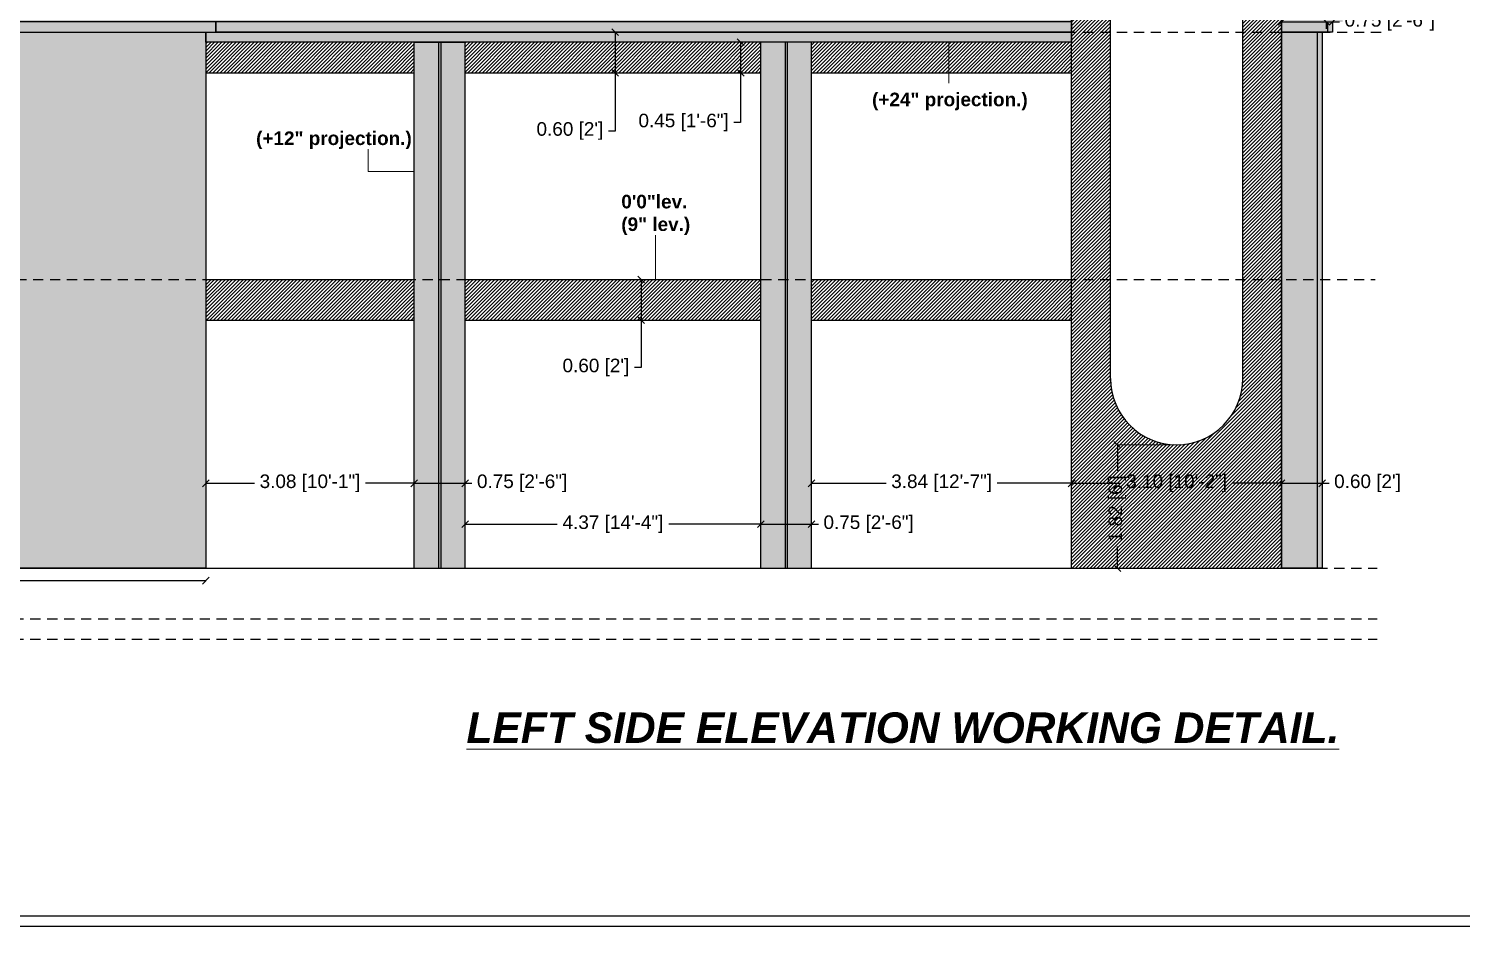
# Model space of a CAD drawing. Header units: metres. Extents: x 0 to 8495, y 0 to 3455.
# Drawn here: x 8321.57 to 8342.72, y 75.72 to 88.97 of the extents above; entities that cross this region are included whole.
import ezdxf

# ---------------------------------------------------------------- set-up
doc = ezdxf.new("R2010")
doc.units = ezdxf.units.M
doc.header["$MEASUREMENT"] = 0
doc.linetypes.add('DASHED', pattern=[0.75, 0.5, -0.25])
doc.layers.get('0').update_dxf_attribs({"lineweight": 18})
doc.layers.add('Columns', color=12, linetype='Continuous', lineweight=25)
doc.styles.add('Annotative', font='arial.ttf')
doc.dimstyles.get("Standard").update_dxf_attribs({"dimtxt": 0.2, "dimasz": 0.1, "dimexe": 0.08, "dimexo": 0.1125, "dimgap": 0.09, "dimtad": 0, "dimtoh": 1, "dimzin": 0, "dimdsep": 46, "dimtxsty": 'Annotative', "dimblk": 'OBLIQUE', "dimcen": 0.09, "dimse1": 1, "dimse2": 1, "dimclrt": 256, "dimadec": 0, "dimazin": 0, "dimtfac": 1, "dimtofl": 0, "dimtmove": 0, "dimatfit": 3, "dimldrblk": 'OBLIQUE', "dimfxl": 1, "dimtolj": 1, "dimtzin": 0, "dimarcsym": 0})

# ---------------------------------------------------------------- blocks, each defined once
blk = doc.blocks.new('_Oblique')
at = {"color": 0, "linetype": 'ByBlock', "lineweight": -2}
blk.add_line((-0.5, -0.5), (0.5, 0.5), dxfattribs=at)
blk = doc.blocks.new('*D359')
at = {"color": 0, "lineweight": -2, "transparency": 16777216}
for p, q in [((8337.643, 82.828), (8337.643, 82.441)), ((8337.643, 81.008), (8337.643, 81.324))]:
    blk.add_line(p, q, dxfattribs=at)
at = {"layer": 'Defpoints', "color": 0, "transparency": 16777216}
for p in [(8338.518, 82.828), (8337.643, 81.008), (8338.518, 81.008)]:
    blk.add_point(p, dxfattribs=at)
at = {"color": 0, "lineweight": -2, "transparency": 16777216, "xscale": 0.1, "yscale": 0.1, "zscale": 0.1}
for p, rotation in [((8337.643, 82.828), 90), ((8337.643, 81.008), 270)]:
    blk.add_blockref('_Oblique', p, dxfattribs=dict(at, rotation=rotation))
at = {"transparency": 16777216, "insert": (8337.643, 81.882), "char_height": 0.2, "attachment_point": 5, "rotation": 90, "style": 'Annotative'}
blk.add_mtext("\\A1;1.82 [6']", dxfattribs=at)
blk = doc.blocks.new('*D368')
at = {"color": 0, "lineweight": -2, "transparency": 16777216}
for p, q in [((8312.308, 80.822), (8317.533, 80.822)), ((8324.186, 80.822), (8318.961, 80.822))]:
    blk.add_line(p, q, dxfattribs=at)
at = {"layer": 'Defpoints', "color": 0, "transparency": 16777216}
for p in [(8312.308, 81.008), (8324.186, 81.008), (8324.186, 80.822)]:
    blk.add_point(p, dxfattribs=at)
at = {"color": 0, "lineweight": -2, "transparency": 16777216, "xscale": 0.1, "yscale": 0.1, "zscale": 0.1, "rotation": 180}
blk.add_blockref('_Oblique', (8312.308, 80.822), dxfattribs=at)
at = {"color": 0, "lineweight": -2, "transparency": 16777216, "xscale": 0.1, "yscale": 0.1, "zscale": 0.1}
blk.add_blockref('_Oblique', (8324.186, 80.822), dxfattribs=at)
at = {"transparency": 16777216, "insert": (8318.247, 80.822), "char_height": 0.2, "attachment_point": 5, "style": 'Annotative'}
blk.add_mtext("\\A1;11.88 [39']", dxfattribs=at)
blk = doc.blocks.new('*D369')
at = {"color": 0, "lineweight": -2, "transparency": 16777216}
for p, q in [((8324.186, 82.259), (8324.906, 82.259)), ((8327.264, 82.259), (8326.545, 82.259))]:
    blk.add_line(p, q, dxfattribs=at)
at = {"layer": 'Defpoints', "color": 0, "transparency": 16777216}
for p in [(8327.264, 82.259), (8324.186, 81.008), (8327.264, 81.008)]:
    blk.add_point(p, dxfattribs=at)
at = {"color": 0, "lineweight": -2, "transparency": 16777216, "xscale": 0.1, "yscale": 0.1, "zscale": 0.1, "rotation": 180}
blk.add_blockref('_Oblique', (8324.186, 82.259), dxfattribs=at)
at = {"color": 0, "lineweight": -2, "transparency": 16777216, "xscale": 0.1, "yscale": 0.1, "zscale": 0.1}
blk.add_blockref('_Oblique', (8327.264, 82.259), dxfattribs=at)
at = {"transparency": 16777216, "insert": (8325.725, 82.259), "char_height": 0.2, "attachment_point": 5, "style": 'Annotative'}
blk.add_mtext('\\A1;3.08 [10\'-1"]', dxfattribs=at)
blk = doc.blocks.new('*D370')
at = {"color": 0, "lineweight": -2, "transparency": 16777216}
for p, q in [((8327.264, 82.259), (8328.014, 82.259)), ((8328.014, 82.259), (8328.114, 82.259))]:
    blk.add_line(p, q, dxfattribs=at)
at = {"layer": 'Defpoints', "color": 0, "transparency": 16777216}
for p in [(8328.014, 82.259), (8327.264, 81.008), (8328.014, 81.008)]:
    blk.add_point(p, dxfattribs=at)
at = {"color": 0, "lineweight": -2, "transparency": 16777216, "xscale": 0.1, "yscale": 0.1, "zscale": 0.1, "rotation": 180}
blk.add_blockref('_Oblique', (8327.264, 82.259), dxfattribs=at)
at = {"color": 0, "lineweight": -2, "transparency": 16777216, "xscale": 0.1, "yscale": 0.1, "zscale": 0.1}
blk.add_blockref('_Oblique', (8328.014, 82.259), dxfattribs=at)
at = {"transparency": 16777216, "insert": (8328.856, 82.259), "char_height": 0.2, "attachment_point": 5, "style": 'Annotative'}
blk.add_mtext('\\A1;0.75 [2\'-6"]', dxfattribs=at)
blk = doc.blocks.new('*D371')
at = {"color": 0, "lineweight": -2, "transparency": 16777216}
for p, q in [((8328.014, 81.655), (8329.374, 81.655)), ((8332.379, 81.655), (8331.02, 81.655))]:
    blk.add_line(p, q, dxfattribs=at)
at = {"layer": 'Defpoints', "color": 0, "transparency": 16777216}
for p in [(8332.379, 81.655), (8328.014, 81.008), (8332.379, 81.008)]:
    blk.add_point(p, dxfattribs=at)
at = {"color": 0, "lineweight": -2, "transparency": 16777216, "xscale": 0.1, "yscale": 0.1, "zscale": 0.1, "rotation": 180}
blk.add_blockref('_Oblique', (8328.014, 81.655), dxfattribs=at)
at = {"color": 0, "lineweight": -2, "transparency": 16777216, "xscale": 0.1, "yscale": 0.1, "zscale": 0.1}
blk.add_blockref('_Oblique', (8332.379, 81.655), dxfattribs=at)
at = {"transparency": 16777216, "insert": (8330.197, 81.655), "char_height": 0.2, "attachment_point": 5, "style": 'Annotative'}
blk.add_mtext('\\A1;4.37 [14\'-4"]', dxfattribs=at)
blk = doc.blocks.new('*D372')
at = {"color": 0, "lineweight": -2, "transparency": 16777216}
for p, q in [((8332.379, 81.655), (8333.129, 81.655)), ((8333.129, 81.655), (8333.229, 81.655))]:
    blk.add_line(p, q, dxfattribs=at)
at = {"layer": 'Defpoints', "color": 0, "transparency": 16777216}
for p in [(8333.129, 81.655), (8332.379, 81.008), (8333.129, 81.008)]:
    blk.add_point(p, dxfattribs=at)
at = {"color": 0, "lineweight": -2, "transparency": 16777216, "xscale": 0.1, "yscale": 0.1, "zscale": 0.1, "rotation": 180}
blk.add_blockref('_Oblique', (8332.379, 81.655), dxfattribs=at)
at = {"color": 0, "lineweight": -2, "transparency": 16777216, "xscale": 0.1, "yscale": 0.1, "zscale": 0.1}
blk.add_blockref('_Oblique', (8333.129, 81.655), dxfattribs=at)
at = {"transparency": 16777216, "insert": (8333.971, 81.655), "char_height": 0.2, "attachment_point": 5, "style": 'Annotative'}
blk.add_mtext('\\A1;0.75 [2\'-6"]', dxfattribs=at)
blk = doc.blocks.new('*D373')
at = {"color": 0, "lineweight": -2, "transparency": 16777216}
for p, q in [((8333.129, 82.259), (8334.23, 82.259)), ((8336.968, 82.259), (8335.868, 82.259))]:
    blk.add_line(p, q, dxfattribs=at)
at = {"layer": 'Defpoints', "color": 0, "transparency": 16777216}
for p in [(8336.968, 82.259), (8333.129, 81.008), (8336.968, 81.008)]:
    blk.add_point(p, dxfattribs=at)
at = {"color": 0, "lineweight": -2, "transparency": 16777216, "xscale": 0.1, "yscale": 0.1, "zscale": 0.1, "rotation": 180}
blk.add_blockref('_Oblique', (8333.129, 82.259), dxfattribs=at)
at = {"color": 0, "lineweight": -2, "transparency": 16777216, "xscale": 0.1, "yscale": 0.1, "zscale": 0.1}
blk.add_blockref('_Oblique', (8336.968, 82.259), dxfattribs=at)
at = {"transparency": 16777216, "insert": (8335.049, 82.259), "char_height": 0.2, "attachment_point": 5, "style": 'Annotative'}
blk.add_mtext('\\A1;3.84 [12\'-7"]', dxfattribs=at)
blk = doc.blocks.new('*D374')
at = {"color": 0, "lineweight": -2, "transparency": 16777216}
for p, q in [((8336.968, 82.259), (8337.699, 82.259)), ((8340.068, 82.259), (8339.338, 82.259))]:
    blk.add_line(p, q, dxfattribs=at)
at = {"layer": 'Defpoints', "color": 0, "transparency": 16777216}
for p in [(8340.068, 82.259), (8336.968, 81.008), (8340.068, 81.008)]:
    blk.add_point(p, dxfattribs=at)
at = {"color": 0, "lineweight": -2, "transparency": 16777216, "xscale": 0.1, "yscale": 0.1, "zscale": 0.1, "rotation": 180}
blk.add_blockref('_Oblique', (8336.968, 82.259), dxfattribs=at)
at = {"color": 0, "lineweight": -2, "transparency": 16777216, "xscale": 0.1, "yscale": 0.1, "zscale": 0.1}
blk.add_blockref('_Oblique', (8340.068, 82.259), dxfattribs=at)
at = {"transparency": 16777216, "insert": (8338.518, 82.259), "char_height": 0.2, "attachment_point": 5, "style": 'Annotative'}
blk.add_mtext('\\A1;3.10 [10\'-2"]', dxfattribs=at)
blk = doc.blocks.new('*D375')
at = {"color": 0, "lineweight": -2, "transparency": 16777216}
for p, q in [((8340.068, 82.259), (8340.668, 82.259)), ((8340.668, 82.259), (8340.768, 82.259))]:
    blk.add_line(p, q, dxfattribs=at)
at = {"layer": 'Defpoints', "color": 0, "transparency": 16777216}
for p in [(8340.668, 82.259), (8340.068, 81.008), (8340.668, 81.008)]:
    blk.add_point(p, dxfattribs=at)
at = {"color": 0, "lineweight": -2, "transparency": 16777216, "xscale": 0.1, "yscale": 0.1, "zscale": 0.1, "rotation": 180}
blk.add_blockref('_Oblique', (8340.068, 82.259), dxfattribs=at)
at = {"color": 0, "lineweight": -2, "transparency": 16777216, "xscale": 0.1, "yscale": 0.1, "zscale": 0.1}
blk.add_blockref('_Oblique', (8340.668, 82.259), dxfattribs=at)
at = {"transparency": 16777216, "insert": (8341.336, 82.259), "char_height": 0.2, "attachment_point": 5, "style": 'Annotative'}
blk.add_mtext("\\A1;0.60 [2']", dxfattribs=at)
blk = doc.blocks.new('*D377')
at = {"color": 0, "lineweight": -2, "transparency": 16777216}
for p, q in [((8340.068, 89.068), (8340.818, 89.068)), ((8340.818, 89.068), (8340.922, 89.068))]:
    blk.add_line(p, q, dxfattribs=at)
at = {"layer": 'Defpoints', "color": 0, "transparency": 16777216}
for p in [(8340.068, 89.068), (8340.818, 89.068), (8340.818, 89.068)]:
    blk.add_point(p, dxfattribs=at)
at = {"color": 0, "lineweight": -2, "transparency": 16777216, "xscale": 0.1, "yscale": 0.1, "zscale": 0.1, "rotation": 180}
blk.add_blockref('_Oblique', (8340.068, 89.068), dxfattribs=at)
at = {"color": 0, "lineweight": -2, "transparency": 16777216, "xscale": 0.1, "yscale": 0.1, "zscale": 0.1}
blk.add_blockref('_Oblique', (8340.818, 89.068), dxfattribs=at)
at = {"transparency": 16777216, "insert": (8341.664, 89.068), "char_height": 0.2, "attachment_point": 5, "style": 'Annotative'}
blk.add_mtext('\\A1;0.75 [2\'-6"]', dxfattribs=at)
blk = doc.blocks.new('*D378')
at = {"color": 0, "lineweight": -2, "transparency": 16777216}
for p, q in [((8340.728, 89.218), (8340.728, 90.03)), ((8340.728, 90.03), (8340.828, 90.03)), ((8340.728, 89.068), (8340.728, 88.968))]:
    blk.add_line(p, q, dxfattribs=at)
at = {"layer": 'Defpoints', "color": 0, "transparency": 16777216}
for p in [(8340.728, 89.218), (8340.968, 89.218), (8340.968, 89.068)]:
    blk.add_point(p, dxfattribs=at)
at = {"color": 0, "lineweight": -2, "transparency": 16777216, "xscale": 0.1, "yscale": 0.1, "zscale": 0.1}
for p, rotation in [((8340.728, 89.218), 270), ((8340.728, 89.068), 90)]:
    blk.add_blockref('_Oblique', p, dxfattribs=dict(at, rotation=rotation))
at = {"transparency": 16777216, "insert": (8341.419, 90.03), "char_height": 0.2, "attachment_point": 5, "style": 'Annotative'}
blk.add_mtext('\\A1;0.15 [6"]', dxfattribs=at)
blk = doc.blocks.new('*D381')
at = {"color": 0, "lineweight": -2, "transparency": 16777216}
for p, q in [((8330.613, 85.268), (8330.613, 84.668)), ((8330.613, 84.668), (8330.613, 83.968)), ((8330.613, 83.968), (8330.513, 83.968))]:
    blk.add_line(p, q, dxfattribs=at)
at = {"layer": 'Defpoints', "color": 0, "transparency": 16777216}
for p in [(8328.014, 85.268), (8328.014, 84.668), (8330.613, 84.668)]:
    blk.add_point(p, dxfattribs=at)
at = {"color": 0, "lineweight": -2, "transparency": 16777216, "xscale": 0.1, "yscale": 0.1, "zscale": 0.1}
for p, rotation in [((8330.613, 85.268), 90), ((8330.613, 84.668), 270)]:
    blk.add_blockref('_Oblique', p, dxfattribs=dict(at, rotation=rotation))
at = {"transparency": 16777216, "insert": (8329.945, 83.968), "char_height": 0.2, "attachment_point": 5, "style": 'Annotative'}
blk.add_mtext("\\A1;0.60 [2']", dxfattribs=at)
blk = doc.blocks.new('*D382')
at = {"color": 0, "lineweight": -2, "transparency": 16777216}
for p, q in [((8330.229, 88.918), (8330.229, 88.318)), ((8330.229, 88.318), (8330.229, 87.458)), ((8330.229, 87.458), (8330.129, 87.458))]:
    blk.add_line(p, q, dxfattribs=at)
at = {"layer": 'Defpoints', "color": 0, "transparency": 16777216}
for p in [(8328.036, 88.918), (8328.014, 88.318), (8330.229, 88.318)]:
    blk.add_point(p, dxfattribs=at)
at = {"color": 0, "lineweight": -2, "transparency": 16777216, "xscale": 0.1, "yscale": 0.1, "zscale": 0.1}
for p, rotation in [((8330.229, 88.918), 90), ((8330.229, 88.318), 270)]:
    blk.add_blockref('_Oblique', p, dxfattribs=dict(at, rotation=rotation))
at = {"transparency": 16777216, "insert": (8329.561, 87.458), "char_height": 0.2, "attachment_point": 5, "style": 'Annotative'}
blk.add_mtext("\\A1;0.60 [2']", dxfattribs=at)
blk = doc.blocks.new('*D383')
at = {"color": 0, "lineweight": -2, "transparency": 16777216}
for p, q in [((8332.082, 88.768), (8332.082, 88.318)), ((8332.082, 88.318), (8332.082, 87.583)), ((8332.082, 87.583), (8331.982, 87.583))]:
    blk.add_line(p, q, dxfattribs=at)
at = {"layer": 'Defpoints', "color": 0, "transparency": 16777216}
for p in [(8332.379, 88.768), (8332.082, 88.318), (8332.379, 88.318)]:
    blk.add_point(p, dxfattribs=at)
at = {"color": 0, "lineweight": -2, "transparency": 16777216, "xscale": 0.1, "yscale": 0.1, "zscale": 0.1}
for p, rotation in [((8332.082, 88.768), 90), ((8332.082, 88.318), 270)]:
    blk.add_blockref('_Oblique', p, dxfattribs=dict(at, rotation=rotation))
at = {"transparency": 16777216, "insert": (8331.24, 87.583), "char_height": 0.2, "attachment_point": 5, "style": 'Annotative'}
blk.add_mtext('\\A1;0.45 [1\'-6"]', dxfattribs=at)

msp = doc.modelspace()

# ---------------------------------------------------------------- hatches: boundary and pattern name
h = msp.add_hatch()
h.set_pattern_fill('ANSI31', color=33, scale=0.3)
h.paths.add_polyline_path([(8339.495, 102.232), (8339.495, 101.078), (8340.068, 101.078), (8340.068, 103.808), (8336.968, 103.808), (8336.968, 101.078), (8337.542, 101.078), (8337.542, 102.232, -1)])
h.paths.add_polyline_path([(8337.542, 101.078), (8336.968, 101.078), (8336.968, 98.038), (8337.542, 98.038)])
h.paths.add_polyline_path([(8340.068, 101.078), (8339.495, 101.078), (8339.495, 98.038), (8340.068, 98.038)])
h.paths.add_polyline_path([(8340.068, 98.038), (8339.495, 98.038), (8339.495, 94.998), (8340.068, 94.998)])
h.paths.add_polyline_path([(8337.542, 98.038), (8336.968, 98.038), (8336.968, 94.998), (8337.542, 94.998)])
h.paths.add_polyline_path([(8337.542, 94.998), (8336.968, 94.998), (8336.968, 91.958), (8337.542, 91.958)])
h.paths.add_polyline_path([(8340.068, 94.998), (8339.495, 94.998), (8339.495, 91.958), (8340.068, 91.958)])
h.paths.add_polyline_path([(8340.068, 91.958), (8339.495, 91.958), (8339.495, 88.918), (8340.068, 88.918)])
h.paths.add_polyline_path([(8337.542, 91.958), (8336.968, 91.958), (8336.968, 88.918), (8337.542, 88.918)])
h.paths.add_polyline_path([(8337.542, 88.918), (8336.968, 88.918), (8336.968, 88.768), (8336.968, 85.268), (8337.542, 85.268)])
h.paths.add_polyline_path([(8337.542, 85.268), (8336.968, 85.268), (8336.968, 81.008), (8340.068, 81.008), (8340.068, 85.268), (8339.495, 85.268), (8339.495, 83.805, -1), (8337.542, 83.805)])
h.paths.add_polyline_path([(8340.068, 88.918), (8339.495, 88.918), (8339.495, 85.268), (8340.068, 85.268)])
h.paths.add_polyline_path([(8337.014, 103.268), (8338.45, 103.268), (8338.45, 103.68), (8337.014, 103.68)], flags=24)
h = msp.add_hatch()
h.set_pattern_fill('ANSI31', color=33, scale=0.3)
h.paths.add_polyline_path([(8327.264, 88.768), (8324.186, 88.768), (8324.186, 88.318), (8327.264, 88.318)])
h.paths.add_polyline_path([(8327.264, 85.268), (8324.186, 85.268), (8324.186, 84.668), (8327.264, 84.668)])
h.paths.add_polyline_path([(8332.379, 85.268), (8328.014, 85.268), (8328.014, 84.668), (8332.379, 84.668)])
h.paths.add_polyline_path([(8332.379, 88.768), (8328.014, 88.768), (8328.014, 88.318), (8332.379, 88.318)])
h.paths.add_polyline_path([(8335.157, 88.768), (8333.129, 88.768), (8333.129, 88.318), (8335.157, 88.318)])
h.paths.add_polyline_path([(8336.968, 88.768), (8335.157, 88.768), (8335.157, 88.318), (8336.968, 88.318)])
h.paths.add_polyline_path([(8336.968, 85.268), (8333.129, 85.268), (8333.129, 84.668), (8336.968, 84.668)])
h.paths.add_polyline_path([(8347.24, 88.768), (8344.726, 88.768), (8344.726, 88.318), (8347.24, 88.318)])
h.paths.add_polyline_path([(8350.354, 88.768), (8347.84, 88.768), (8347.84, 88.318), (8350.354, 88.318)])
h.paths.add_polyline_path([(8352.217, 88.768), (8350.954, 88.768), (8350.954, 88.318), (8352.217, 88.318)])
h.paths.add_polyline_path([(8353.469, 88.768), (8352.217, 88.768), (8352.217, 88.318), (8353.469, 88.318)])
h.paths.add_polyline_path([(8356.096, 88.768), (8354.069, 88.768), (8354.069, 88.318), (8356.096, 88.318)])
h.paths.add_polyline_path([(8356.096, 85.268), (8354.069, 85.268), (8354.069, 84.668), (8356.096, 84.668)])
h.paths.add_polyline_path([(8353.469, 85.268), (8350.954, 85.268), (8350.954, 84.668), (8353.469, 84.668)])
h.paths.add_polyline_path([(8350.354, 85.268), (8347.84, 85.268), (8347.84, 84.668), (8350.354, 84.668)])
h.paths.add_polyline_path([(8347.24, 85.268), (8344.726, 85.268), (8344.726, 84.668), (8347.24, 84.668)])
h = msp.add_hatch(color=252)
h.dxf.hatch_style = 1
h.paths.add_polyline_path([(8327.624, 85.268), (8327.264, 85.268), (8327.264, 81.008), (8327.624, 81.008)])
h.paths.add_polyline_path([(8328.014, 85.268), (8327.654, 85.268), (8327.654, 81.008), (8328.014, 81.008)])
h.paths.add_polyline_path([(8328.014, 88.768), (8327.654, 88.768), (8327.654, 85.268), (8328.014, 85.268)])
h.paths.add_polyline_path([(8327.624, 88.768), (8327.264, 88.768), (8327.264, 85.268), (8327.624, 85.268)])
h.paths.add_polyline_path([(8332.739, 88.768), (8332.379, 88.768), (8332.379, 85.268), (8332.739, 85.268)])
h.paths.add_polyline_path([(8333.129, 88.768), (8332.769, 88.768), (8332.769, 85.268), (8333.129, 85.268)])
h.paths.add_polyline_path([(8333.129, 85.268), (8332.769, 85.268), (8332.769, 81.008), (8333.129, 81.008)])
h.paths.add_polyline_path([(8332.739, 85.268), (8332.379, 85.268), (8332.379, 81.008), (8332.739, 81.008)])
h.paths.add_polyline_path([(8347.525, 88.768), (8347.24, 88.768), (8347.24, 85.268), (8347.525, 85.268)])
h.paths.add_polyline_path([(8347.84, 88.768), (8347.555, 88.768), (8347.555, 85.268), (8347.84, 85.268)])
h.paths.add_polyline_path([(8347.525, 85.268), (8347.24, 85.268), (8347.24, 81.008), (8347.525, 81.008)])
h.paths.add_polyline_path([(8347.84, 85.268), (8347.555, 85.268), (8347.555, 81.008), (8347.84, 81.008)])
h.paths.add_polyline_path([(8350.954, 85.268), (8350.669, 85.268), (8350.669, 81.008), (8350.954, 81.008)])
h.paths.add_polyline_path([(8350.639, 85.268), (8350.354, 85.268), (8350.354, 81.008), (8350.639, 81.008)])
h.paths.add_polyline_path([(8350.639, 88.768), (8350.354, 88.768), (8350.354, 85.268), (8350.639, 85.268)])
h.paths.add_polyline_path([(8350.954, 88.768), (8350.669, 88.768), (8350.669, 85.268), (8350.954, 85.268)])
h.paths.add_polyline_path([(8353.754, 88.768), (8353.469, 88.768), (8353.469, 85.268), (8353.754, 85.268)])
h.paths.add_polyline_path([(8354.069, 88.768), (8353.784, 88.768), (8353.784, 85.268), (8354.069, 85.268)])
h.paths.add_polyline_path([(8353.754, 85.268), (8353.469, 85.268), (8353.469, 81.008), (8353.754, 81.008)])
h.paths.add_polyline_path([(8354.069, 85.268), (8353.784, 85.268), (8353.784, 81.008), (8354.069, 81.008)])
h = msp.add_hatch(color=30)
h.dxf.hatch_style = 1
h.paths.add_polyline_path([(8327.654, 88.768), (8327.624, 88.768), (8327.624, 85.268), (8327.654, 85.268)])
h.paths.add_polyline_path([(8327.654, 85.268), (8327.624, 85.268), (8327.624, 81.008), (8327.654, 81.008)])
h.paths.add_polyline_path([(8332.769, 88.768), (8332.739, 88.768), (8332.739, 85.268), (8332.769, 85.268)])
h.paths.add_polyline_path([(8332.769, 85.268), (8332.739, 85.268), (8332.739, 81.008), (8332.769, 81.008)])
at = {"layer": 'Columns'}
h = msp.add_hatch(color=116, dxfattribs=at)
h.dxf.hatch_style = 1
h.paths.add_polyline_path([(8324.486, 89.218), (8312.308, 89.218), (8312.308, 89.068), (8324.336, 89.068), (8324.486, 89.068)])
h.paths.add_polyline_path([(8324.336, 89.068), (8312.308, 89.068), (8312.308, 88.918), (8324.336, 88.918)])
h.paths.add_polyline_path([(8336.968, 88.918), (8324.186, 88.918), (8324.186, 88.768), (8336.968, 88.768)])
h.paths.add_polyline_path([(8336.968, 89.068), (8324.336, 89.068), (8324.336, 88.918), (8336.968, 88.918)])
h.paths.add_polyline_path([(8336.968, 89.218), (8324.486, 89.218), (8324.486, 89.068), (8336.968, 89.068)])
h.paths.add_polyline_path([(8340.968, 89.218), (8340.068, 89.218), (8340.068, 89.068), (8340.748, 89.068), (8340.968, 89.068)])
h.paths.add_polyline_path([(8340.818, 89.068), (8340.068, 89.068), (8340.068, 88.918), (8340.598, 88.918), (8340.818, 88.918)])
h.paths.add_polyline_path([(8340.668, 88.918), (8340.068, 88.918), (8340.068, 85.268), (8340.668, 85.268)])
h.paths.add_polyline_path([(8340.668, 85.268), (8340.068, 85.268), (8340.068, 81.008), (8340.668, 81.008)])
at = {"layer": 'Defpoints'}
h = msp.add_hatch(color=116, dxfattribs=at)
h.dxf.hatch_style = 1
h.paths.add_polyline_path([(8324.186, 88.918), (8312.308, 88.918), (8312.308, 85.268), (8324.186, 85.268)])
h.paths.add_polyline_path([(8324.186, 85.268), (8312.308, 85.268), (8312.308, 81.008), (8324.186, 81.008)])

# ---------------------------------------------------------------- linework, layer by layer
at = {"color": 1}
for p, q in [((8335.157, 88.768), (8335.157, 88.166)), ((8326.585, 86.862), (8326.585, 87.189)), ((8327.264, 86.862), (8326.585, 86.862)), ((8330.823, 85.92), (8330.823, 85.268))]:
    msp.add_line(p, q, dxfattribs=at)
msp.add_line((8337.643, 82.828), (8338.518, 82.828))
msp.add_lwpolyline([(8336.968, 103.808), (8340.068, 103.808), (8340.068, 81.008), (8336.968, 81.008)], close=True, dxfattribs=at)
at = {"layer": 'Columns', "color": 251}
for p, q in [((8336.968, 81.008), (8336.968, 103.808)), ((8340.068, 81.008), (8340.068, 103.808))]:
    msp.add_line(p, q, dxfattribs=at)
at = {"layer": 'Columns', "color": 1}
for p, q in [((8337.542, 83.805), (8337.542, 102.232)), ((8339.495, 83.805), (8339.495, 102.232))]:
    msp.add_line(p, q, dxfattribs=at)
at = {"layer": 'Columns', "color": 116}
for p, q in [((8324.336, 88.918), (8324.336, 89.068)), ((8336.968, 89.218), (8336.968, 88.768)), ((8340.068, 89.218), (8340.068, 81.008)), ((8340.748, 88.918), (8340.748, 89.068)), ((8312.308, 88.918), (8323.586, 88.918)), ((8323.586, 88.918), (8324.186, 88.918)), ((8324.186, 88.918), (8324.186, 81.008)), ((8324.186, 88.918), (8324.336, 88.918)), ((8336.968, 88.918), (8324.336, 88.918)), ((8340.068, 88.918), (8340.748, 88.918)), ((8340.598, 81.008), (8340.598, 88.918)), ((8336.968, 88.768), (8324.449, 88.768)), ((8327.264, 81.008), (8327.264, 88.768)), ((8327.264, 88.768), (8328.014, 88.768)), ((8328.014, 81.008), (8328.014, 88.768)), ((8332.379, 81.008), (8332.379, 88.768)), ((8333.129, 81.008), (8333.129, 88.768)), ((8340.068, 81.008), (8340.598, 81.008))]:
    msp.add_line(p, q, dxfattribs=at)
at = {"layer": 'Columns', "color": 6, "linetype": 'DASHED', "ltscale": 0.3}
for p, q in [((8311.137, 88.918), (8341.552, 88.918)), ((8311.137, 85.268), (8341.447, 85.268)), ((8311.096, 81.008), (8341.481, 81.008)), ((8311.096, 80.258), (8341.481, 80.258)), ((8311.096, 79.958), (8341.481, 79.958))]:
    msp.add_line(p, q, dxfattribs=at)
at = {"layer": 'Columns', "color": 30}
for p, q in [((8327.624, 88.768), (8327.624, 81.008)), ((8327.654, 88.768), (8327.654, 81.008)), ((8332.739, 88.768), (8332.739, 81.008)), ((8332.769, 88.768), (8332.769, 81.008))]:
    msp.add_line(p, q, dxfattribs=at)
at = {"layer": 'Columns', "color": 35}
for p, q in [((8324.186, 88.318), (8327.264, 88.318)), ((8328.014, 88.318), (8332.379, 88.318)), ((8333.129, 88.318), (8336.968, 88.318)), ((8324.186, 85.268), (8327.264, 85.268)), ((8324.186, 85.268), (8327.264, 85.268)), ((8328.014, 85.268), (8332.379, 85.268)), ((8328.014, 85.268), (8332.379, 85.268)), ((8333.129, 85.268), (8336.968, 85.268)), ((8333.129, 85.268), (8336.968, 85.268)), ((8324.186, 84.668), (8327.264, 84.668)), ((8328.014, 84.668), (8332.379, 84.668)), ((8333.129, 84.668), (8336.968, 84.668)), ((8312.308, 81.008), (8340.598, 81.008))]:
    msp.add_line(p, q, dxfattribs=at)
at = {"layer": 'Columns', "color": 250}
for points in [[(8306.392, 107.706), (8361.457, 107.706), (8361.457, 75.721), (8306.392, 75.721)], [(8306.542, 107.556), (8361.307, 107.556), (8361.307, 75.871), (8306.542, 75.871)]]:
    msp.add_lwpolyline(points, close=True, dxfattribs=at)
at = {"layer": 'Columns', "color": 1}
for points in [[(8324.336, 89.068), (8312.308, 89.068), (8312.308, 88.918), (8324.336, 88.918)], [(8336.968, 89.068), (8324.336, 89.068), (8324.336, 88.918), (8336.968, 88.918)], [(8340.068, 89.068), (8340.818, 89.068), (8340.818, 88.918), (8340.068, 88.918)], [(8324.186, 88.918), (8336.968, 88.918), (8336.968, 88.768), (8324.186, 88.768)], [(8340.068, 88.918), (8340.668, 88.918), (8340.668, 81.008), (8340.068, 81.008)]]:
    msp.add_lwpolyline(points, close=True, dxfattribs=at)
msp.add_arc((8338.518, 83.805), 0.976, 180, 0, dxfattribs=at)
at = {"layer": 'Defpoints', "color": 1}
msp.add_lwpolyline([(8312.308, 88.918), (8324.186, 88.918), (8324.186, 81.008), (8312.308, 81.008)], close=True, dxfattribs=at)

# ---------------------------------------------------------------- texts
at = {"attachment_point": 1, "style": 'Annotative'}
for s, width, heights, insert, char_height in [('{\\fArial|b1|i0|c0|p34;\\C1;(+24" projection.)}', 2.87767, [-0.262], (8334.022, 88.024), 0.2), ('{\\fArial|b1|i0|c0|p34;\\C1;(+12" projection.)}', 2.87767, [-0.262], (8324.929, 87.451), 0.2), ('{\\fArial|b1|i0|c0|p34;\\C1;0\'0"lev.\\P(9" lev.)}', 1.49454, [-0.596], (8330.32, 86.516), 0.2), ('{\\fArial|b1|i1|c0|p34;\\L\\C143;LEFT SIDE ELEVATION WORKING DETAIL.}', 21.24167, [-0.548], (8328.034, 78.878), 0.45)]:
    msp.add_mtext_dynamic_manual_height_columns(s, width=width, gutter_width=1, heights=heights, dxfattribs=dict(at, insert=insert, char_height=char_height))

# ---------------------------------------------------------------- dimensions: what is measured, and where the dimension line sits
for base, p1, p2, picture, middle in [((8340.728, 89.218), (8340.968, 89.068), (8340.968, 89.218), '*D378', (8341.419, 90.03)), ((8330.229, 88.318), (8328.036, 88.918), (8328.014, 88.318), '*D382', (8329.561, 87.458)), ((8332.082, 88.318), (8332.379, 88.768), (8332.379, 88.318), '*D383', (8331.24, 87.583)), ((8330.613, 84.668), (8328.014, 85.268), (8328.014, 84.668), '*D381', (8329.945, 83.968)), ((8337.643, 81.008), (8338.518, 82.828), (8338.518, 81.008), '*D359', (8337.643, 81.882))]:
    dim = msp.add_linear_dim(base=base, p1=p1, p2=p2, angle=90, dimstyle='Standard')
    dim.commit()
    dim.dimension.update_dxf_attribs({"geometry": picture, "text_midpoint": middle, "dimtype": 160})
for base, p1, p2, picture, middle in [((8340.818, 89.068), (8340.068, 89.068), (8340.818, 89.068), '*D377', (8341.664, 89.068)), ((8328.014, 82.259), (8327.264, 81.008), (8328.014, 81.008), '*D370', (8328.856, 82.259)), ((8333.129, 81.655), (8332.379, 81.008), (8333.129, 81.008), '*D372', (8333.971, 81.655))]:
    dim = msp.add_linear_dim(base=base, p1=p1, p2=p2, dimstyle='Standard')
    dim.commit()
    dim.dimension.update_dxf_attribs({"geometry": picture, "text_midpoint": middle, "dimtype": 160})
for base, p1, p2, picture, middle in [((8327.264, 82.259), (8324.186, 81.008), (8327.264, 81.008), '*D369', (8325.725, 82.259)), ((8336.968, 82.259), (8333.129, 81.008), (8336.968, 81.008), '*D373', (8335.049, 82.259)), ((8340.068, 82.259), (8336.968, 81.008), (8340.068, 81.008), '*D374', (8338.518, 82.259)), ((8340.668, 82.259), (8340.068, 81.008), (8340.668, 81.008), '*D375', (8341.336, 82.259)), ((8332.379380924, 81.655350208), (8328.014380924, 81.008315674), (8332.379380924, 81.008315674), '*D371', (8330.196880924, 81.655350208)), ((8324.186, 80.822), (8312.308, 81.008), (8324.186, 81.008), '*D368', (8318.247, 80.822))]:
    dim = msp.add_linear_dim(base=base, p1=p1, p2=p2, dimstyle='Standard')
    dim.commit()
    dim.dimension.update_dxf_attribs({"geometry": picture, "text_midpoint": middle})

doc.saveas('drawing.dxf')
